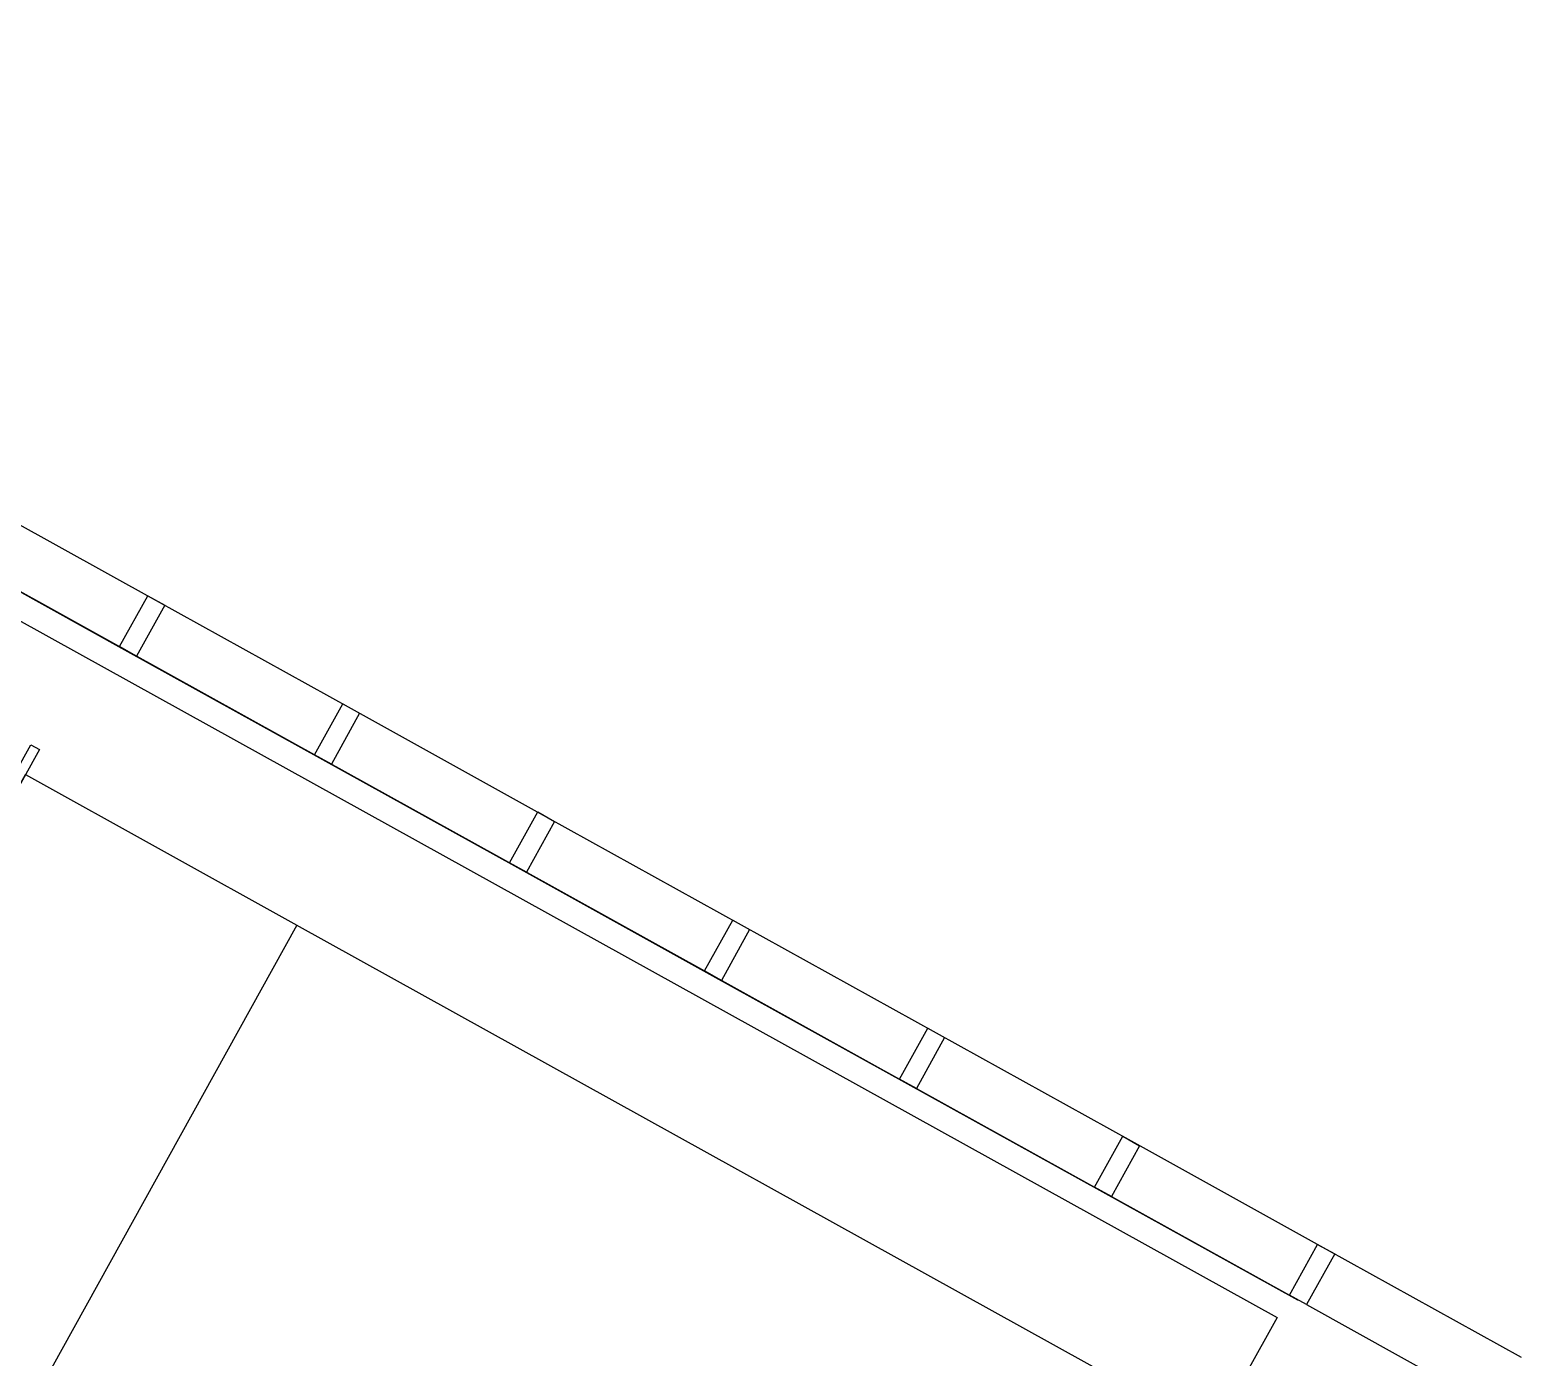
# Model space of a CAD drawing. Header units: metres. Extents: x 3.2 to 22.3, y 0.7 to 22.8.
# Drawn here: x 19.755 to 21.269, y 17.623 to 18.97 of the extents above; entities that cross this region are included whole.
import ezdxf

# ---------------------------------------------------------------- set-up
doc = ezdxf.new("R2010")
doc.units = ezdxf.units.M
doc.layers.add('ARREDI', color=9, linetype='Continuous')
doc.layers.add('PARETI_STRUTTURE', color=7, linetype='Continuous')

msp = doc.modelspace()

# ---------------------------------------------------------------- linework, layer by layer
at = {"layer": 'ARREDI'}
for points in [[(19.6564, 18.4488), (19.6566, 18.4491), (19.8546, 18.3394), (19.8544, 18.339)], [(19.8544, 18.339), (19.8546, 18.3394), (20.0527, 18.2296), (20.0525, 18.2293)], [(20.0525, 18.2293), (20.0527, 18.2296), (20.2507, 18.1199), (20.2505, 18.1195)], [(19.4174, 17.6131), (19.7506, 18.2142), (20.0261, 18.0615), (19.6929, 17.4604), (19.1966, 16.565), (18.9211, 16.7178)], [(20.2505, 18.1195), (20.2507, 18.1198), (20.4487, 18.0101), (20.4485, 18.0097)], [(20.4485, 18.0097), (20.4487, 18.0101), (20.6467, 17.9003), (20.6465, 17.9)], [(20.6465, 17.9), (20.6467, 17.9003), (20.8447, 17.7905), (20.8445, 17.7902)], [(20.8445, 17.7902), (20.8447, 17.7905), (21.0427, 17.6808), (21.0425, 17.6804)]]:
    msp.add_lwpolyline(points, close=True, dxfattribs=at)
at = {"layer": 'PARETI_STRUTTURE'}
for points in [[(18.6309, 18.9133), (18.6626, 18.9705), (19.7773, 18.3525)], [(19.6853, 18.5008), (19.8833, 18.391)], [(19.6652, 18.4444), (19.846, 18.3442), (19.8747, 18.3958), (19.8919, 18.3863), (19.8632, 18.3346), (19.846, 18.3442)], [(19.8833, 18.391), (20.0813, 18.2813)], [(19.7773, 18.3525), (21.0215, 17.6628), (20.9898, 17.6057)], [(19.8632, 18.3346), (20.044, 18.2344), (20.0727, 18.286), (20.0899, 18.2765), (20.0613, 18.2248), (20.044, 18.2344)], [(20.0813, 18.2813), (20.2793, 18.1715)], [(18.7087, 16.355), (19.7561, 18.2445), (19.7647, 18.2397), (18.7173, 16.3502)], [(20.0613, 18.2248), (20.2421, 18.1246), (20.2707, 18.1763), (20.2879, 18.1667), (20.2593, 18.1151), (20.2421, 18.1246)], [(20.2793, 18.1715), (20.4773, 18.0617)], [(20.2593, 18.1151), (20.4401, 18.0148), (20.4687, 18.0665), (20.4859, 18.057), (20.4573, 18.0053), (20.4401, 18.0148)], [(20.9707, 17.5712), (20.9564, 17.5454), (20.0259, 18.0612)], [(20.4773, 18.0617), (20.6753, 17.952)], [(20.4573, 18.0053), (20.6381, 17.9051), (20.6667, 17.9567), (20.6839, 17.9472), (20.6553, 17.8955), (20.6381, 17.9051)], [(20.6753, 17.952), (20.8733, 17.8422)], [(20.6553, 17.8955), (20.8361, 17.7953), (20.8647, 17.847), (20.8819, 17.8374), (20.8533, 17.7858), (20.8361, 17.7953)], [(20.8733, 17.8422), (21.0714, 17.7324)], [(20.8533, 17.7858), (21.0341, 17.6855), (21.0627, 17.7372), (21.08, 17.7277), (21.0513, 17.676), (21.0341, 17.6855)], [(21.0713, 17.7324), (21.2694, 17.6227)], [(21.0513, 17.676), (21.2407, 17.571)]]:
    msp.add_lwpolyline(points, dxfattribs=at)

doc.saveas('drawing.dxf')
